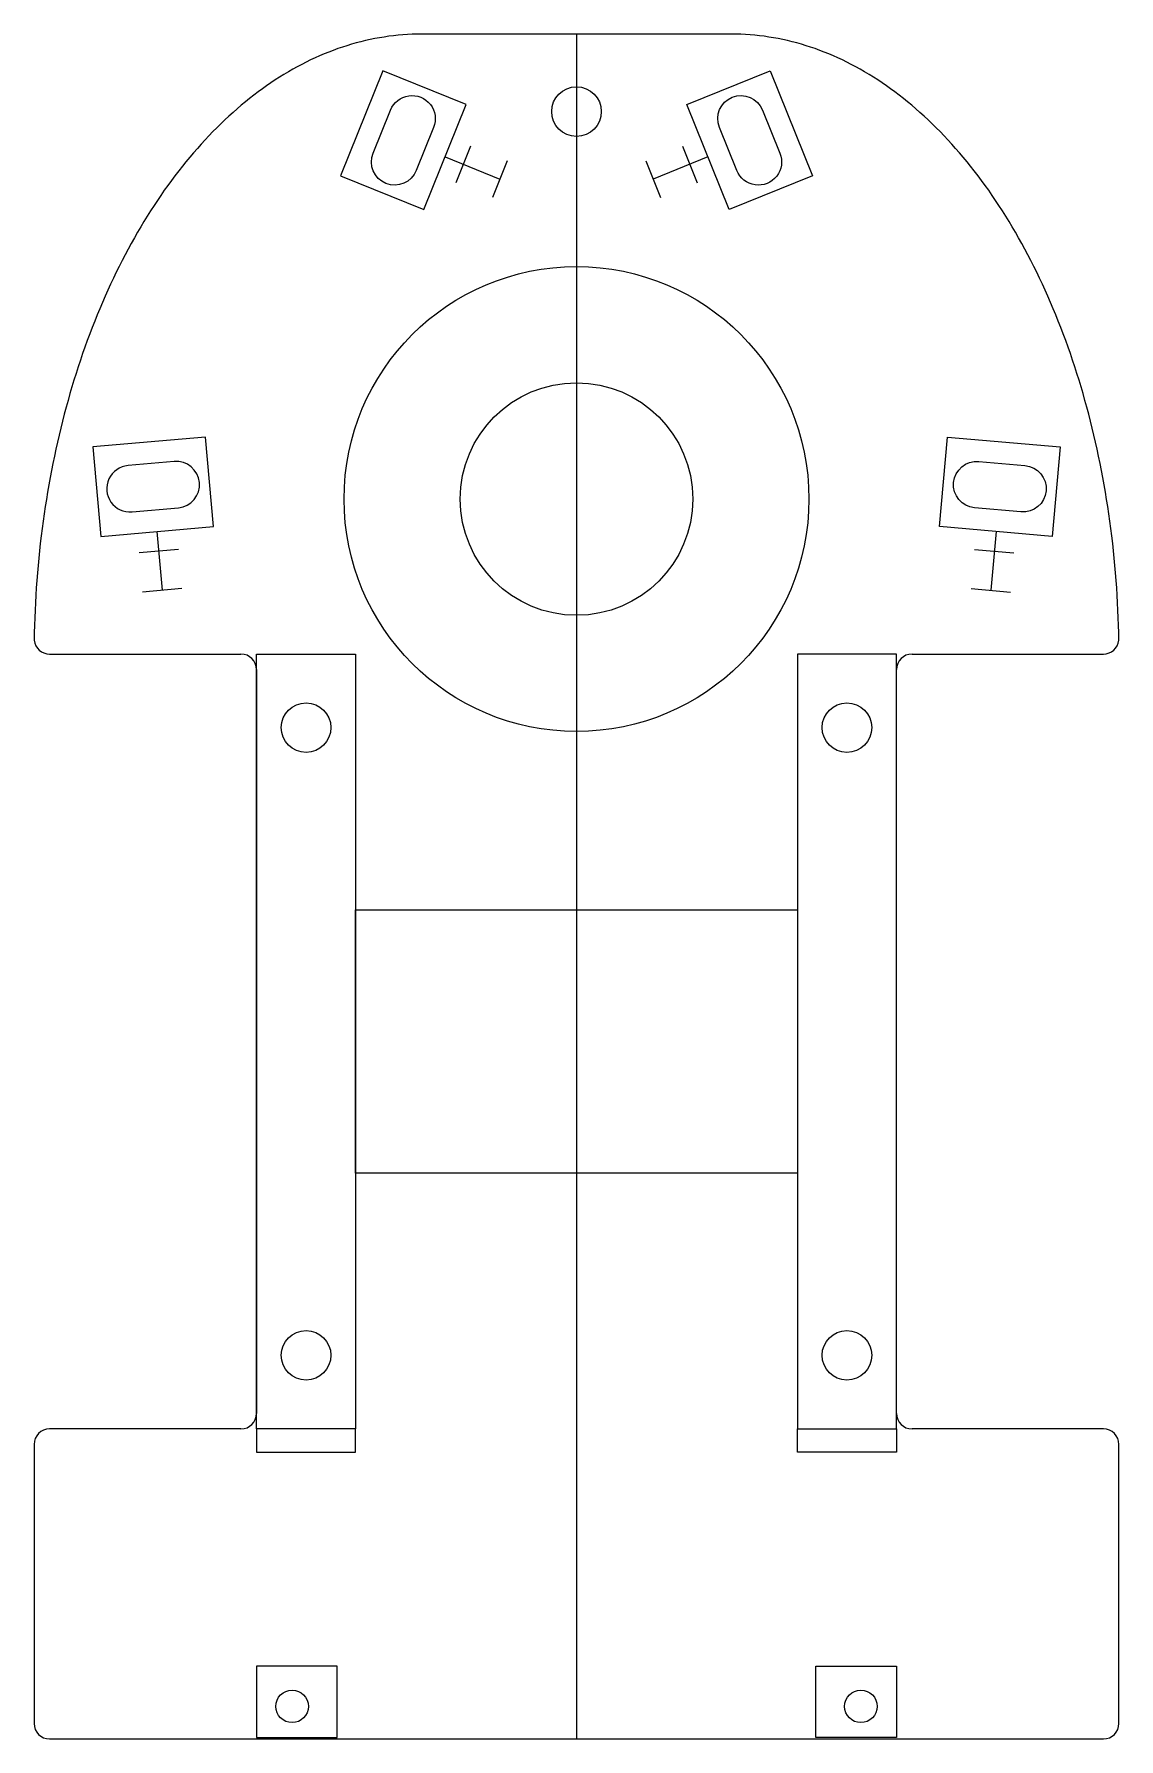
# Model space of a CAD drawing. Extents: x -70 to 0, y -110 to 0.
import ezdxf

# ---------------------------------------------------------------- set-up
doc = ezdxf.new("R2010")
doc.units = 0
doc.layers.get('0').update_dxf_attribs({"linetype": 'CONTINUOUS'})

msp = doc.modelspace()

# ---------------------------------------------------------------- linework, layer by layer
for p, q in [((-25, 0), (-45, 0)), ((-35, 0), (-35, -110)), ((-41.83, -7.23), (-42.78, -9.59)), ((-28.17, -7.23), (-27.22, -9.59)), ((-43.48, -7.93), (-39.95, -9.36)), ((-39.48, -8.18), (-40.43, -10.54)), ((-30.52, -8.18), (-29.57, -10.54)), ((-26.52, -7.93), (-30.05, -9.36)), ((-62.07, -32.09), (-61.73, -35.89)), ((-7.93, -32.09), (-8.27, -35.89)), ((-60.69, -33.25), (-63.22, -33.47)), ((-9.31, -33.25), (-6.78, -33.47)), ((-60.47, -35.78), (-63, -36)), ((-9.53, -35.78), (-7, -36)), ((-69, -40), (-56.65, -40)), ((-13.35, -40), (-1, -40)), ((-55.65, -41), (-55.65, -89)), ((-14.35, -89), (-14.35, -41)), ((-56.65, -90), (-69, -90)), ((-55.65, -90), (-55.65, -91.5)), ((-49.25, -91.5), (-49.25, -90)), ((-1, -90), (-13.35, -90)), ((-70, -91), (-70, -109)), ((0, -109), (0, -91)), ((-55.65, -91.5), (-49.25, -91.5)), ((-69, -110), (-1, -110))]:
    msp.add_line(p, q)
for points in [[(-42.12, -4.55), (-47.49, -2.38), (-50.23, -9.15), (-44.85, -11.32)], [(-25.15, -11.32), (-27.88, -4.55), (-22.51, -2.38), (-19.77, -9.15)], [(-58.94, -26), (-66.21, -26.63), (-65.7, -32.41), (-58.43, -31.78)], [(-4.3, -32.41), (-11.57, -31.78), (-11.06, -26), (-3.79, -26.63)], [(-49.25, -40), (-49.25, -90), (-55.65, -90), (-55.65, -40)], [(-20.75, -90), (-14.35, -90), (-14.35, -40), (-20.75, -40)], [(-20.75, -73.5), (-49.25, -73.5), (-49.25, -56.5), (-20.75, -56.5)], [(-20.75, -90), (-14.35, -90), (-14.35, -91.5), (-20.75, -91.5)], [(-50.45, -105.3), (-55.65, -105.3), (-55.65, -109.9), (-50.45, -109.9)], [(-19.55, -105.3), (-14.35, -105.3), (-14.35, -109.9), (-19.55, -109.9)]]:
    msp.add_lwpolyline(points, close=True)
for points in [[(-44.22, -6.02), (-45.34, -8.8, -1), (-48.13, -7.68), (-47, -4.9, -1)], [(-23, -4.9), (-21.87, -7.68, -1), (-24.66, -8.8), (-25.78, -6.02, -1)], [(-63.94, -27.84, 1), (-63.68, -30.83), (-60.69, -30.57, 1), (-60.96, -27.58)], [(-6.32, -30.83), (-9.31, -30.57, -1), (-9.04, -27.58), (-6.06, -27.84, -1)]]:
    msp.add_lwpolyline(points, format="xyb", close=True)
for points in [[(-45, 0, 0), (-45.3, 0, 0), (-45.6, -0.01, 0), (-45.91, -0.03, 0), (-46.21, -0.05, 0), (-46.51, -0.07, 0), (-46.81, -0.11, 0), (-47.11, -0.14, 0), (-47.42, -0.19, 0), (-47.72, -0.24, 0), (-48.02, -0.29, 0), (-48.32, -0.35, 0), (-48.62, -0.42, 0), (-48.92, -0.49, 0), (-49.21, -0.57, 0), (-49.51, -0.66, 0), (-49.81, -0.75, 0), (-50.11, -0.84, 0), (-50.4, -0.94, 0), (-50.7, -1.05, 0), (-50.99, -1.17, 0), (-51.28, -1.28, 0), (-51.58, -1.41, 0), (-51.87, -1.54, 0), (-52.16, -1.67, 0), (-52.45, -1.82, 0), (-52.73, -1.96, 0), (-53.02, -2.12, 0), (-53.31, -2.27, 0), (-53.59, -2.44, 0), (-53.88, -2.61, 0), (-54.16, -2.78, 0), (-54.44, -2.96, 0), (-54.72, -3.15, 0), (-55, -3.34, 0), (-55.27, -3.53, 0), (-55.55, -3.73, 0), (-55.82, -3.94, 0), (-56.09, -4.15, 0), (-56.36, -4.37, 0), (-56.63, -4.59, 0), (-56.9, -4.82, 0), (-57.16, -5.05, 0), (-57.43, -5.29, 0), (-57.69, -5.53, 0), (-57.95, -5.78, 0), (-58.21, -6.04, 0), (-58.46, -6.29, 0), (-58.72, -6.56, 0), (-58.97, -6.83, 0), (-59.22, -7.1, 0), (-59.46, -7.38, 0), (-59.71, -7.66, 0), (-59.95, -7.94, 0), (-60.2, -8.24, 0), (-60.43, -8.53, 0), (-60.67, -8.83, 0), (-60.91, -9.14, 0), (-61.14, -9.45, 0), (-61.37, -9.76, 0), (-61.6, -10.08, 0), (-61.82, -10.41, 0), (-62.04, -10.73, 0), (-62.26, -11.07, 0), (-62.48, -11.4, 0), (-62.7, -11.74, 0), (-62.91, -12.09, 0), (-63.12, -12.44, 0), (-63.32, -12.79, 0), (-63.53, -13.15, 0), (-63.73, -13.51, 0), (-63.93, -13.87, 0), (-64.13, -14.24, 0), (-64.32, -14.61, 0), (-64.51, -14.99, 0), (-64.7, -15.37, 0), (-64.88, -15.75, 0), (-65.06, -16.14, 0), (-65.24, -16.53, 0), (-65.42, -16.92, 0), (-65.59, -17.32, 0), (-65.76, -17.72, 0), (-65.93, -18.12, 0), (-66.09, -18.53, 0), (-66.25, -18.94, 0), (-66.41, -19.35, 0), (-66.57, -19.77, 0), (-66.72, -20.19, 0), (-66.87, -20.61, 0), (-67.01, -21.03, 0), (-67.15, -21.46, 0), (-67.29, -21.89, 0), (-67.43, -22.32, 0), (-67.56, -22.76, 0), (-67.69, -23.2, 0), (-67.81, -23.64, 0), (-67.93, -24.08, 0), (-68.05, -24.52, 0), (-68.17, -24.97, 0), (-68.28, -25.42, 0), (-68.39, -25.87, 0), (-68.49, -26.33, 0), (-68.6, -26.78, 0), (-68.69, -27.24, 0), (-68.79, -27.7, 0), (-68.88, -28.16, 0), (-68.97, -28.62, 0), (-69.05, -29.09, 0), (-69.13, -29.55, 0), (-69.21, -30.02, 0), (-69.28, -30.49, 0), (-69.35, -30.96, 0), (-69.42, -31.43, 0), (-69.48, -31.91, 0), (-69.54, -32.38, 0), (-69.6, -32.86, 0), (-69.65, -33.34, 0), (-69.7, -33.81, 0), (-69.74, -34.29, 0), (-69.79, -34.77, 0), (-69.82, -35.25, 0), (-69.86, -35.73, 0), (-69.89, -36.21, 0), (-69.91, -36.7, 0), (-69.94, -37.18, 0), (-69.96, -37.66, 0), (-69.97, -38.14, 0), (-69.99, -38.63, 0), (-69.99, -39.11, 0)], [(-0.01, -39.11, 0), (-0.01, -38.63, 0), (-0.03, -38.14, 0), (-0.04, -37.66, 0), (-0.06, -37.18, 0), (-0.09, -36.7, 0), (-0.11, -36.21, 0), (-0.14, -35.73, 0), (-0.18, -35.25, 0), (-0.21, -34.77, 0), (-0.26, -34.29, 0), (-0.3, -33.81, 0), (-0.35, -33.34, 0), (-0.4, -32.86, 0), (-0.46, -32.38, 0), (-0.52, -31.91, 0), (-0.58, -31.43, 0), (-0.65, -30.96, 0), (-0.72, -30.49, 0), (-0.79, -30.02, 0), (-0.87, -29.55, 0), (-0.95, -29.09, 0), (-1.03, -28.62, 0), (-1.12, -28.16, 0), (-1.21, -27.7, 0), (-1.31, -27.24, 0), (-1.4, -26.78, 0), (-1.51, -26.33, 0), (-1.61, -25.87, 0), (-1.72, -25.42, 0), (-1.83, -24.97, 0), (-1.95, -24.52, 0), (-2.07, -24.08, 0), (-2.19, -23.64, 0), (-2.31, -23.2, 0), (-2.44, -22.76, 0), (-2.57, -22.32, 0), (-2.71, -21.89, 0), (-2.85, -21.46, 0), (-2.99, -21.03, 0), (-3.13, -20.61, 0), (-3.28, -20.19, 0), (-3.43, -19.77, 0), (-3.59, -19.35, 0), (-3.75, -18.94, 0), (-3.91, -18.53, 0), (-4.07, -18.12, 0), (-4.24, -17.72, 0), (-4.41, -17.32, 0), (-4.58, -16.92, 0), (-4.76, -16.53, 0), (-4.94, -16.14, 0), (-5.12, -15.75, 0), (-5.3, -15.37, 0), (-5.49, -14.99, 0), (-5.68, -14.61, 0), (-5.87, -14.24, 0), (-6.07, -13.87, 0), (-6.27, -13.51, 0), (-6.47, -13.15, 0), (-6.68, -12.79, 0), (-6.88, -12.44, 0), (-7.09, -12.09, 0), (-7.3, -11.74, 0), (-7.52, -11.4, 0), (-7.74, -11.07, 0), (-7.96, -10.73, 0), (-8.18, -10.41, 0), (-8.4, -10.08, 0), (-8.63, -9.76, 0), (-8.86, -9.45, 0), (-9.09, -9.14, 0), (-9.33, -8.83, 0), (-9.57, -8.53, 0), (-9.8, -8.24, 0), (-10.05, -7.94, 0), (-10.29, -7.66, 0), (-10.54, -7.38, 0), (-10.78, -7.1, 0), (-11.03, -6.83, 0), (-11.28, -6.56, 0), (-11.54, -6.29, 0), (-11.79, -6.04, 0), (-12.05, -5.78, 0), (-12.31, -5.53, 0), (-12.57, -5.29, 0), (-12.84, -5.05, 0), (-13.1, -4.82, 0), (-13.37, -4.59, 0), (-13.64, -4.37, 0), (-13.91, -4.15, 0), (-14.18, -3.94, 0), (-14.45, -3.73, 0), (-14.73, -3.53, 0), (-15, -3.34, 0), (-15.28, -3.15, 0), (-15.56, -2.96, 0), (-15.84, -2.78, 0), (-16.12, -2.61, 0), (-16.41, -2.44, 0), (-16.69, -2.27, 0), (-16.98, -2.12, 0), (-17.27, -1.96, 0), (-17.55, -1.82, 0), (-17.84, -1.67, 0), (-18.13, -1.54, 0), (-18.42, -1.41, 0), (-18.72, -1.28, 0), (-19.01, -1.17, 0), (-19.3, -1.05, 0), (-19.6, -0.94, 0), (-19.89, -0.84, 0), (-20.19, -0.75, 0), (-20.49, -0.66, 0), (-20.79, -0.57, 0), (-21.08, -0.49, 0), (-21.38, -0.42, 0), (-21.68, -0.35, 0), (-21.98, -0.29, 0), (-22.28, -0.24, 0), (-22.58, -0.19, 0), (-22.89, -0.14, 0), (-23.19, -0.11, 0), (-23.49, -0.07, 0), (-23.79, -0.05, 0), (-24.09, -0.03, 0), (-24.4, -0.01, 0), (-24.7, 0, 0), (-25, 0, 0)]]:
    msp.add_polyline3d(points)
for centre, radius in [((-35, -5), 1.6), ((-35, -30), 15), ((-35, -30), 7.5), ((-52.45, -44.75), 1.6), ((-17.55, -44.75), 1.6), ((-52.45, -85.25), 1.6), ((-17.55, -85.25), 1.6), ((-53.35, -107.9), 1.05), ((-16.65, -107.9), 1.05)]:
    msp.add_circle(centre, radius)
for centre, start, end in [((-69, -39), 186.3709, 270), ((-1, -39), 270, 353.6291), ((-56.65, -41), 0, 90), ((-13.35, -41), 90, 180), ((-56.65, -89), 270, 360), ((-13.35, -89), 180, 270), ((-69, -91), 90, 180), ((-1, -91), 0, 90), ((-69, -109), 180, 270), ((-1, -109), -90, 0)]:
    msp.add_arc(centre, 1, start, end)

doc.saveas('drawing.dxf')
